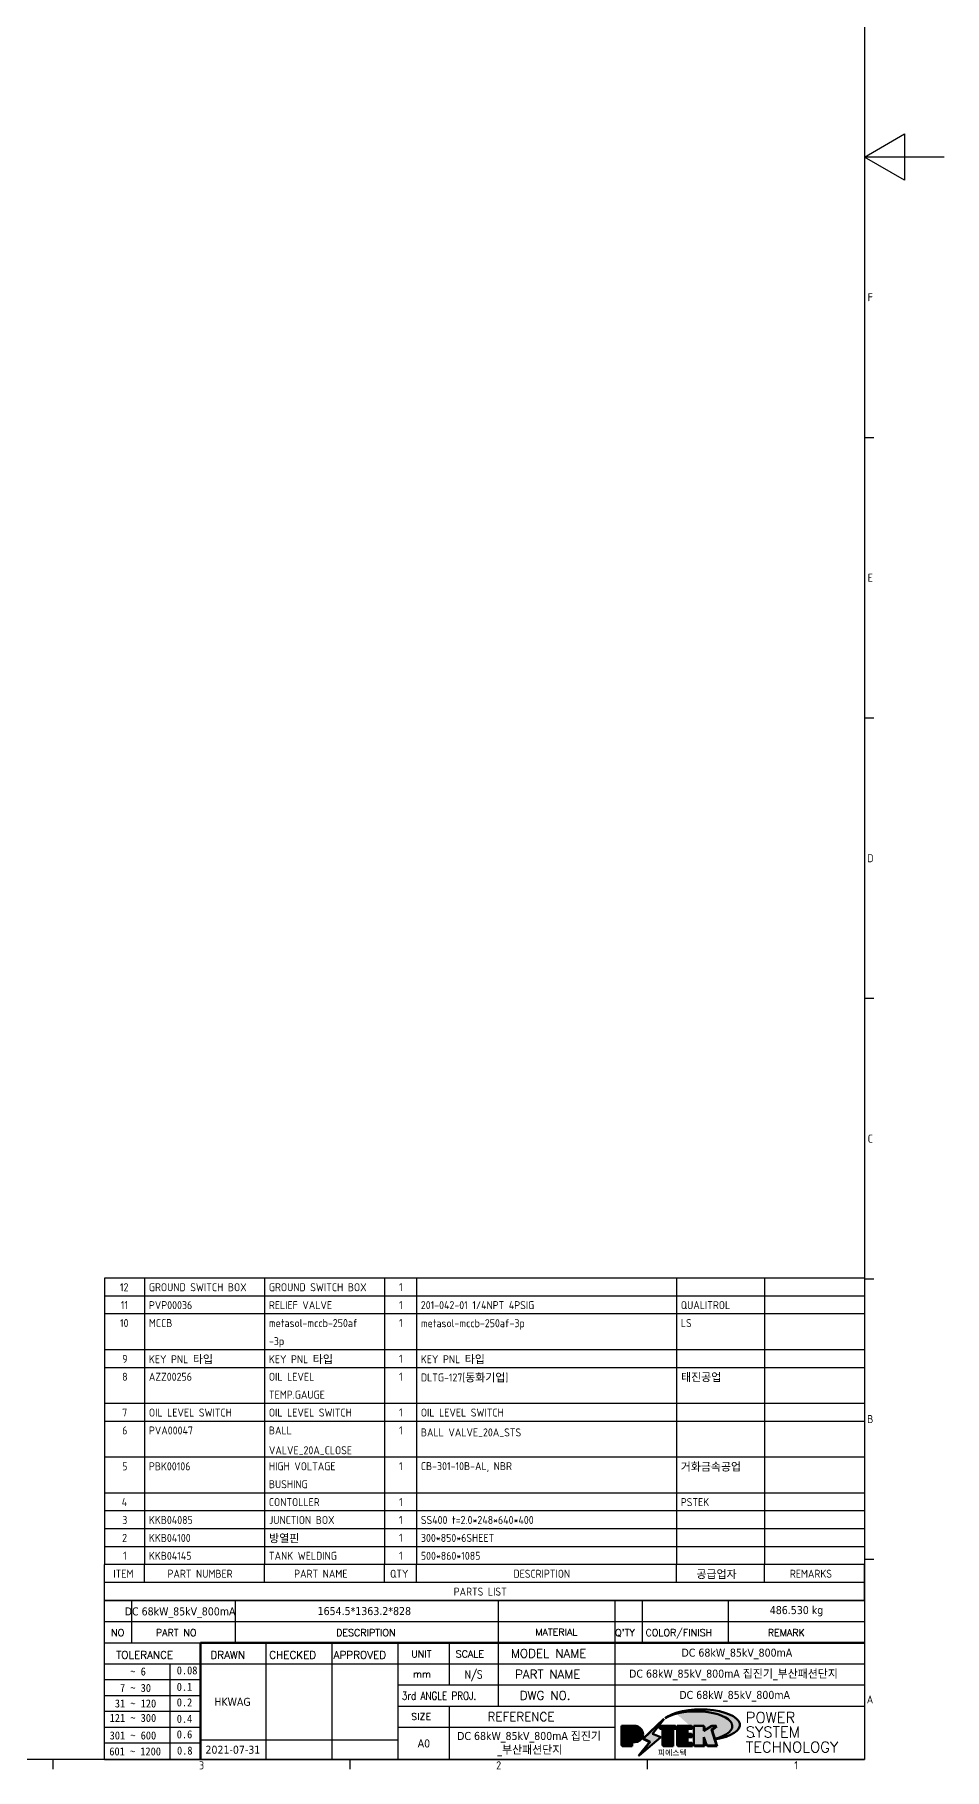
# Model space of a CAD drawing. Header units: millimetres. Extents: x 0 to 5945, y 0 to 4205.
# Drawn here: x 4808 to 5945, y 88 to 2255 of the extents above; entities that cross this region are included whole.
import ezdxf
from ezdxf.enums import TextEntityAlignment as Align

# ---------------------------------------------------------------- set-up
doc = ezdxf.new("R2010")
doc.units = ezdxf.units.MM
doc.header["$LTSCALE"] = 5
doc.layers.get('0').update_dxf_attribs({"color": 3, "lineweight": 25})
for name, color, linetype, lineweight in [('경계(ISO)', 7, 'Continuous', 25), ('기호(ISO)', 5, 'Continuous', 25), ('제목(ISO)', 5, 'Continuous', 50), ('해치(ISO)', 7, 'Continuous', 18)]:
    doc.layers.add(name, color=color, linetype=linetype, lineweight=lineweight)
doc.styles.add('HAN_291', font='')
doc.styles.add('HAN_370', font='', dxfattribs={"width": 2})
doc.styles.add('RC_284', font='ROMANC.shx')
doc.styles.add('RC_287', font='ROMANC.shx')
doc.styles.add('RC_292', font='ROMANC.shx')
doc.styles.add('ROMANT_294', font='romant.shx')
doc.styles.add('문자 텍스트_PSTEK_POSCO', font='isocp.shx')
doc.styles.add('텍스트 스타일198', font='tahoma.ttf')
doc.styles.add('텍스트 스타일333', font='ROMANC.shx', dxfattribs={"width": 0.800000011920929})
doc.styles.get('HAN_291').set_extended_font_data('GulimChe')
doc.styles.get('HAN_370').set_extended_font_data('GulimChe')

# ---------------------------------------------------------------- blocks, each defined once
blk = doc.blocks.new('경계 Default Border')
at = {"layer": '경계(ISO)'}
for p, q in [((1169.000015258789, 350.4166793823242), (1171.399993896484, 350.4166793823242)), ((1169.000015258789, 280.3333282470703), (1171.399993896484, 280.3333282470703)), ((1169.000015258789, 210.2499961853027), (1171.399993896484, 210.2499961853027)), ((1169.000015258789, 140.1666641235352), (1171.399993896484, 140.1666641235352)), ((1169.000015258789, 70.08333206176758), (1171.399993896484, 70.08333206176758)), ((966.0624694824219, 20), (966.0624694824219, 17.59999990463257)), ((1040.374984741211, 20), (1040.374984741211, 17.59999990463257)), ((1114.6875, 20), (1114.6875, 17.59999990463257))]:
    blk.add_line(p, q, dxfattribs=at)
at = {"layer": '경계(ISO)', "flags": 128}
for points in [[(20, 20), (20, 820.9999847412109), (1169.000015258789, 820.9999847412109), (1169.000015258789, 20), (20, 20)], [(1189.000015258789, 420.4999923706055), (1169.000015258789, 420.4999923706055), (1179.000015258789, 426.2734985351562), (1179.000015258789, 414.7264862060547), (1169.000015258789, 420.4999923706055)]]:
    blk.add_lwpolyline(points, dxfattribs=at)
at = {"layer": '경계(ISO)', "color": 2, "char_height": 2.000000029802322, "attachment_point": 7, "style": '문자 텍스트_PSTEK_POSCO'}
for s, insert in [('F', (1169.829693008277, 384.4583333184322)), ('E', (1169.829693008277, 314.3559296629392)), ('D', (1169.718846771929, 244.2725963296058)), ('C', (1169.829693008277, 174.1892629962725)), ('B', (1169.718846771929, 104.1059296629392)), ('A', (1169.609600539701, 34.03689907122558)), ('3', (1002.664443034574, 17.580929648038)), ('2', (1076.949742964537, 17.580929648038)), ('1', (1151.501127422316, 17.59999997019768))]:
    blk.add_mtext(s, dxfattribs=dict(at, insert=insert))
blk = doc.blocks.new('제목 블록 PSTEK')
for color, points in [(252, [(317.2195697678507, 17.0593801673321), (322.0326348870767, 21.62682475217465), (322.2781991042243, 21.94392121864296), (317.0471853425802, 16.97985676345368), (318.7512090904202, 16.1899260703855), (316.0018030350395, 12.71868385740789), (316.3356552234328, 13.00206718743325), (318.9235935156908, 16.2694494742633)]), (5, [(321.6183518841322, 17.4193704504104), (319.5281351041078, 18.24969419629727), (322.4505835294948, 22.02344462252142), (317.2195697678507, 17.0593801673321), (318.9235935156908, 16.2694494742633), (316.1741874603099, 12.79820726128571)]), (1, [(324.4839107253602, 19.60711530335299), (325.2419748254881, 19.60711530335299), (325.2419748254881, 20.25857663940324), (321.2266040451076, 20.25857663940324), (321.2266040451076, 19.60711530335299), (321.9846681452406, 19.60711530335299), (321.9846681452406, 15.3430047401139), (324.4839107253602, 15.3430047401139)]), (252, [(321.9846681452406, 19.60711530335299), (321.4042753185749, 19.60711530335299), (321.4042753185749, 19.45905590879572), (321.9846681452406, 19.45905590879572)]), (252, [(324.6615819988275, 19.45905590879572), (325.4196460989604, 19.45905590879572), (325.4196460989604, 20.11051724484596), (325.2419748254881, 20.11051724484596), (325.2419748254881, 19.60711530335299), (324.4839107253602, 19.60711530335299), (324.4839107253602, 15.3430047401139), (322.1623394187076, 15.3430047401139), (322.1623394187076, 15.19494534555726), (324.6615819988275, 15.19494534555726)]), (1, [(329.2277337269622, 20.25857663940324), (325.65654113025, 20.25857663940324), (325.65654113025, 15.3430047401139), (329.3580259941756, 15.3430047401139), (329.3580259941756, 15.9944660761648), (328.1137701654877, 15.9944660761648), (328.1137701654877, 17.56360607323003), (329.2277337269622, 17.56360607323003), (329.2277337269622, 18.25543873810179), (328.1137701654877, 18.25543873810179), (328.1137701654877, 19.60711530335299), (329.2277337269622, 19.60711530335299)]), (252, [(328.2914414389548, 19.45905590879572), (329.4054050004294, 19.45905590879572), (329.4054050004294, 20.11051724484596), (329.2277337269622, 20.11051724484596), (329.2277337269622, 19.60711530335299), (328.1137701654877, 19.60711530335299), (328.1137701654877, 18.25543873810179), (328.2914414389548, 18.25543873810179)]), (252, [(328.2914414389548, 17.41554667867274), (329.4054050004294, 17.41554667867274), (329.4054050004294, 18.10737934354514), (329.2277337269622, 18.10737934354514), (329.2277337269622, 17.56360607323003), (328.1137701654877, 17.56360607323003), (328.1137701654877, 15.9944660761648), (328.2914414389548, 15.9944660761648)]), (1, [(332.3312149849806, 20.25857663940324), (329.8592894925411, 20.25857663940324), (329.8592894925411, 15.3430047401139), (332.3312149849806, 15.3430047401139), (332.3312149849806, 17.4318630164523), (333.0701931098801, 15.3430047401139), (335.4855464857051, 15.3430047401139), (334.2514536401189, 19.30614745124769), (335.4379594596742, 20.25857663940324), (334.3071782107978, 20.25857663940324), (332.3312149849806, 18.99741471888304)]), (252, [(332.5088862584528, 16.92964231796647), (332.3312149849806, 17.43186301645164), (332.3312149849806, 15.3430047401139), (330.0369607660135, 15.3430047401139), (330.0369607660135, 15.19494534555726), (332.5088862584528, 15.19494534555726)]), (252, [(332.5088862584528, 20.1105172448466), (332.3312149849806, 20.1105172448466), (332.3312149849806, 18.99741471888368), (332.5088862584528, 19.11081371413894)]), (252, [(335.6156307331414, 20.11051724484596), (335.2535118015555, 20.11051724484596), (334.2514536401189, 19.30614745124769), (335.4855464857051, 15.3430047401139), (333.1954852176545, 15.3430047401139), (333.2478643833523, 15.19494534555726), (335.6632177591723, 15.19494534555726), (334.4291249135862, 19.15808805669106)]), (252, [(329.5356972676428, 15.8464066816075), (329.3580259941756, 15.8464066816075), (329.3580259941756, 15.3430047401139), (325.8342124037171, 15.3430047401139), (325.8342124037171, 15.19494534555726), (329.5356972676428, 15.19494534555726)])]:
    blk.add_hatch(color=color).paths.add_polyline_path(points)
h = blk.add_hatch(color=1)
edge = h.paths.add_edge_path(flags=0)
edge.add_line((314.2242174273352, 19.60711530335299), (314.2242174273352, 17.00126995915134))
edge.add_line((314.2242174273352, 17.00126995915134), (314.3485873187598, 17.00126995915134))
edge.add_arc((314.3485873187598, 17.6527312952023), 0.6514613360509371, 270, 360)
edge.add_line((315.0000486548106, 17.6527312952023), (315.0000486548106, 18.95565396730211))
edge.add_arc((314.3485873187598, 18.95565396730212), 0.6514613360508712, 0, 90)
edge.add_line((314.3485873187598, 19.60711530335299), (314.2242174273352, 19.60711530335299))
edge = h.paths.add_edge_path()
edge.add_arc((314.9847713324306, 18.28938669179658), 1.969189947606664, 269.9999999999959, 450)
edge.add_line((314.9847713324306, 20.25857663940318), (311.7664314776902, 20.25857663940324))
edge.add_line((311.7664314776902, 20.25857663940324), (311.7664314776902, 15.3430047401139))
edge.add_line((311.7664314776902, 15.3430047401139), (314.2242174273352, 15.3430047401139))
edge.add_line((314.2242174273352, 15.3430047401139), (314.2242174273352, 16.32019674418991))
edge.add_line((314.2242174273352, 16.32019674418991), (314.9847713324307, 16.32019674418991))
h = blk.add_hatch(color=252)
edge = h.paths.add_edge_path()
edge.add_arc((314.9847713324309, 18.28938669179657), 1.969189947606666, 270, 406.8278729790604)
edge.add_arc((315.1624426058984, 18.1413272972396), 1.969189947606962, -90, 53.560984836317004, ccw=False)
edge.add_line((315.1624426058984, 16.17213734963263), (314.4018887008024, 16.17213734963263))
edge.add_line((314.4018887008024, 16.17213734963263), (314.4018887008024, 15.19494534555726))
edge.add_line((314.4018887008024, 15.19494534555726), (311.9441027511573, 15.19494534555726))
edge.add_line((311.9441027511573, 15.19494534555726), (311.9441027511573, 15.3430047401139))
edge.add_line((311.9441027511573, 15.3430047401139), (314.2242174273352, 15.3430047401139))
edge.add_line((314.2242174273352, 15.3430047401139), (314.2242174273352, 16.32019674418991))
edge.add_line((314.2242174273352, 16.32019674418991), (314.9847713324309, 16.32019674418991))
h = blk.add_hatch(color=252)
edge = h.paths.add_edge_path()
edge.add_line((314.4018887008024, 19.45905590879572), (314.5262585922315, 19.45905590879572))
edge.add_arc((314.5262585922314, 18.80759457274939), 0.6514613360463194, 60.4189348879147, 90.00000000000318, ccw=False)
edge.add_arc((314.3485873187602, 18.95565396730057), 0.6514613360524251, 39.96992292766206, 90.00000000009999)
edge.add_line((314.3485873187591, 19.60711530335307), (314.2242174273352, 19.60711530335298))
edge.add_line((314.2242174273352, 19.60711530335299), (314.2242174273352, 17.00126995915134))
edge.add_line((314.2242174273352, 17.00126995915134), (314.3485873187591, 17.00126995915134))
edge.add_arc((314.3485873187568, 17.652731295233), 0.6514613360816299, 270.0000000002, 274.6930825552478)
edge.add_line((314.4018887008024, 17.0034541317032), (314.4018887008024, 19.45905590879572))
at = {"layer": '해치(ISO)', "true_color": 0x27d1fc}
h = blk.add_hatch(color=140, dxfattribs=at)
edge = h.paths.add_edge_path()
edge.add_ellipse((330.3660919371412, 20.15576403068321), major_axis=(9.100907360794343, 0), ratio=0.4069904968023172, start_angle=301.3098473703837, end_angle=507.7436900681698)
edge.add_ellipse((331.5340919371412, 20.4634168429492), major_axis=(-9.82350664112931, 0), ratio=0.3942600559756514, start_angle=111.51207141178469, end_angle=334.47025347086895, ccw=False)
edge.add_line((335.1363447531188, 16.8601935978785), (335.0955236905705, 16.99119398620872))
at = {"color": 180}
for p, q in [((182.475792979055, 11.79100474011392), (182.4757929790549, 51.56524660363496)), ((182.4757929790549, 51.56524660363496), (372.4757929537551, 51.56524660363496)), ((189.2651435055721, 51.56524660363496), (189.2651435055722, 41.00524660363494)), ((215.2152739891528, 41.00524660363494), (215.2152739891528, 51.56524660363496)), ((280.8758854511282, 51.56524660363496), (280.8758854511282, 41.00524660363494)), ((310.0881549537552, 51.56524660363496), (310.0881549537553, 41.00524660363494)), ((316.9044520275131, 51.56524660363496), (316.9044520275127, 41.00524660363494)), ((338.4566026226726, 51.56524660363496), (338.4566026226727, 41.00524660363494)), ((372.4757929537551, 51.56524660363496), (372.4757929537551, 11.79100474011389)), ((182.475792979055, 46.2852466036349), (372.4757929537551, 46.28524660363492)), ((182.475792979055, 41.00524660363493), (206.451475290024, 41.00524660363493)), ((222.9401812389276, 11.79100474011392), (222.9401812389276, 41.00524660363494)), ((239.4288871878316, 11.79100474011392), (239.4288871878316, 41.00524660363494)), ((255.9175931367356, 11.79100474011392), (255.9175931367356, 41.00524660363494)), ((268.6918866058747, 41.00524660363494), (268.6918866058747, 30.44524660363498)), ((280.8758854511282, 41.00524660363494), (280.8758854511282, 25.16524660363502)), ((310.088154953755, 41.00524660363494), (310.088154953755, 11.79100474011392)), ((182.475792979055, 35.72524660363497), (206.451475290024, 35.72524660363497)), ((198.8621818849491, 12.02524660363491), (198.8621818849491, 35.72524660363497)), ((206.451475290024, 35.72524660363497), (372.4757929537551, 35.72524660363497)), ((182.475792979055, 31.77524660363492), (206.451475290024, 31.77524660363492)), ((255.917593136736, 30.44524660363498), (372.4757929537552, 30.44524660363501)), ((182.475792979055, 27.82524660363487), (206.451475290024, 27.82524660363487)), ((182.475792979055, 23.87524660363505), (206.451475290024, 23.87524660363505)), ((255.9175931367359, 25.16524660363502), (372.4757929537552, 25.165246603635)), ((268.6918866058744, 25.16524660363502), (268.6918866058744, 11.79100474011392)), ((182.475792979055, 19.92524660363478), (206.451475290024, 19.92524660363478)), ((255.9175931367359, 19.88524660363481), (310.0881549537553, 19.88524660363481)), ((182.475792979055, 15.97524660363496), (206.451475290024, 15.97524660363496)), ((206.451475290024, 16.74100474011396), (255.9175931367359, 16.74100474011396)), ((182.475792979055, 11.79100474011392), (372.4757929537551, 11.79100474011389))]:
    blk.add_line(p, q, dxfattribs=at)
at = {"color": 7, "lineweight": 50}
for p, q in [((206.4514752900237, 11.79100474011392), (206.4514752900237, 41.00524660363494)), ((206.451475290024, 41.00524660363494), (372.4757929537551, 41.00524660363496))]:
    blk.add_line(p, q, dxfattribs=at)
at = {"color": 7}
for p, q in [((322.2781991042243, 21.94392121864296), (317.0471853425802, 16.97985676345368)), ((322.4505835294948, 22.02344462252142), (317.2195697678507, 17.0593801673321)), ((319.5281351041078, 18.24969419629727), (322.4505835294948, 22.02344462252142)), ((322.0326348870767, 21.62682475217465), (322.2781991042243, 21.94392121864296)), ((311.7664314776902, 20.25900474011391), (311.7664314776902, 15.34300474011391)), ((314.9847713324309, 20.25857663940324), (311.7664314776902, 20.25857663940324)), ((314.9847713324309, 20.25857663940324), (311.7664314776902, 20.25857663940324)), ((311.7664314776902, 20.25857663940324), (311.7664314776902, 15.3430047401139)), ((314.2242174273352, 17.00126995915134), (314.2242174273352, 19.60711530335299)), ((314.2242174273352, 19.60711530335299), (314.3485873187591, 19.60711530335299)), ((314.3485873187591, 19.60711530335299), (314.2242174273352, 19.60711530335299)), ((314.2242174273352, 19.60711530335299), (314.2242174273352, 17.00126995915134)), ((314.2242174273352, 17.00126995915134), (314.2242174273352, 19.60711530335299)), ((314.2242174273352, 19.60711530335299), (314.3485873187591, 19.60711530335299)), ((314.4018887008024, 19.45905590879572), (314.5262585922314, 19.45905590879572)), ((314.4018887008024, 17.0034541317032), (314.4018887008024, 19.45905590879572)), ((315.0000486548106, 18.95565396730275), (315.0000486548106, 17.65273129520161)), ((315.0000486548106, 18.95565396730275), (315.0000486548106, 17.65273129520161)), ((316.1741874603099, 12.79820726128571), (321.6183518841322, 17.4193704504104)), ((317.2195697678507, 17.0593801673321), (322.0326348870767, 21.62682475217465)), ((321.6183518841322, 17.4193704504104), (319.5281351041078, 18.24969419629727)), ((325.2419748254881, 20.25857663940324), (321.2266040451076, 20.25857663940324)), ((321.2266040451076, 20.25857663940324), (321.2266040451076, 19.60711530335299)), ((325.2419748254881, 20.25857663940324), (321.2266040451076, 20.25857663940324)), ((321.2266040451076, 20.25857663940324), (321.2266040451076, 19.60711530335299)), ((321.2266040451076, 19.60711530335299), (321.9846681452406, 19.60711530335299)), ((321.2266040451076, 19.60711530335299), (321.9846681452406, 19.60711530335299)), ((321.4042753185749, 19.60711530335299), (321.4042753185749, 19.45905590879572)), ((321.9846681452406, 19.60711530335299), (321.4042753185749, 19.60711530335299)), ((321.4042753185749, 19.45905590879572), (321.9846681452406, 19.45905590879572)), ((321.9846681452406, 19.60711530335299), (321.9846681452406, 15.3430047401139)), ((321.9846681452406, 19.45905590879572), (321.9846681452406, 19.60711530335299)), ((321.9846681452406, 19.60711530335299), (321.9846681452406, 15.3430047401139)), ((324.4839107253602, 19.60711530335299), (325.2419748254881, 19.60711530335299)), ((324.4839107253602, 15.3430047401139), (324.4839107253602, 19.60711530335299)), ((325.2419748254881, 19.60711530335299), (324.4839107253602, 19.60711530335299)), ((324.4839107253602, 19.60711530335299), (324.4839107253602, 15.3430047401139)), ((324.4839107253602, 19.60711530335299), (325.2419748254881, 19.60711530335299)), ((324.4839107253602, 15.3430047401139), (324.4839107253602, 19.60711530335299)), ((324.6615819988275, 19.45905590879572), (325.4196460989604, 19.45905590879572)), ((324.6615819988275, 15.19494534555726), (324.6615819988275, 19.45905590879572)), ((325.2419748254881, 19.60711530335299), (325.2419748254881, 20.25857663940324)), ((325.2419748254881, 19.60711530335299), (325.2419748254881, 20.25857663940324)), ((325.4196460989604, 20.11051724484596), (325.2419748254881, 20.11051724484596)), ((325.2419748254881, 20.11051724484596), (325.2419748254881, 19.60711530335299)), ((325.4196460989604, 19.45905590879572), (325.4196460989604, 20.11051724484596)), ((329.2277337269622, 20.25857663940324), (325.65654113025, 20.25857663940324)), ((325.65654113025, 20.25857663940324), (325.65654113025, 15.3430047401139)), ((325.65654113025, 20.25857663940324), (325.65654113025, 15.3430047401139)), ((329.2277337269622, 20.25857663940324), (325.65654113025, 20.25857663940324)), ((328.1137701654877, 18.25543873810179), (328.1137701654877, 19.60711530335299)), ((328.1137701654877, 19.60711530335299), (329.2277337269622, 19.60711530335299)), ((329.2277337269622, 19.60711530335299), (328.1137701654877, 19.60711530335299)), ((328.1137701654877, 19.60711530335299), (328.1137701654877, 18.25543873810179)), ((328.1137701654877, 18.25543873810179), (328.1137701654877, 19.60711530335299)), ((328.1137701654877, 19.60711530335299), (329.2277337269622, 19.60711530335299)), ((329.2277337269622, 18.25543873810179), (328.1137701654877, 18.25543873810179)), ((328.1137701654877, 18.25543873810179), (328.2914414389548, 18.25543873810179)), ((329.2277337269622, 18.25543873810179), (328.1137701654877, 18.25543873810179)), ((328.1137701654877, 17.56360607323003), (329.2277337269622, 17.56360607323003)), ((328.1137701654877, 15.9944660761648), (328.1137701654877, 17.56360607323003)), ((329.2277337269622, 17.56360607323003), (328.1137701654877, 17.56360607323003)), ((328.1137701654877, 17.56360607323003), (328.1137701654877, 15.9944660761648)), ((328.1137701654877, 17.56360607323003), (329.2277337269622, 17.56360607323003)), ((328.1137701654877, 15.9944660761648), (328.1137701654877, 17.56360607323003)), ((328.2914414389548, 18.25543873810179), (328.2914414389548, 19.45905590879572)), ((328.2914414389548, 19.45905590879572), (329.4054050004294, 19.45905590879572)), ((328.2914414389548, 15.9944660761648), (328.2914414389548, 17.41554667867274)), ((328.2914414389548, 17.41554667867274), (329.4054050004294, 17.41554667867274)), ((329.2277337269622, 19.60711530335299), (329.2277337269622, 20.25857663940324)), ((329.2277337269622, 19.60711530335299), (329.2277337269622, 20.25857663940324)), ((329.4054050004294, 20.11051724484596), (329.2277337269622, 20.11051724484596)), ((329.2277337269622, 20.11051724484596), (329.2277337269622, 19.60711530335299)), ((329.2277337269622, 17.56360607323003), (329.2277337269622, 18.25543873810179)), ((329.2277337269622, 17.56360607323003), (329.2277337269622, 18.25543873810179)), ((329.4054050004294, 18.10737934354514), (329.2277337269622, 18.10737934354514)), ((329.2277337269622, 18.10737934354514), (329.2277337269622, 17.56360607323003)), ((329.4054050004294, 19.45905590879572), (329.4054050004294, 20.11051724484596)), ((329.4054050004294, 17.41554667867274), (329.4054050004294, 18.10737934354514)), ((332.3312149849806, 20.25857663940324), (329.8592894925411, 20.25857663940324)), ((329.8592894925411, 20.25857663940324), (329.8592894925411, 15.3430047401139)), ((329.8592894925411, 20.25857663940324), (329.8592894925411, 15.3430047401139)), ((332.3312149849806, 20.25857663940324), (329.8592894925411, 20.25857663940324)), ((334.3071782107978, 20.25857663940324), (332.3312149849806, 18.99741471888304)), ((332.3312149849806, 18.99741471888304), (332.3312149849806, 20.25857663940324)), ((334.3071782107978, 20.25857663940324), (332.3312149849806, 18.99741471888304)), ((332.3312149849806, 18.99741471888304), (332.3312149849806, 20.25857663940324)), ((332.5088862584528, 20.1105172448466), (332.3312149849806, 20.1105172448466)), ((332.3312149849806, 20.1105172448466), (332.3312149849806, 18.99741471888368)), ((332.3312149849806, 18.99741471888368), (332.5088862584528, 19.11081371413894)), ((332.3312149849806, 17.4318630164523), (333.0701931098801, 15.3430047401139)), ((332.3312149849806, 15.3430047401139), (332.3312149849806, 17.4318630164523)), ((332.5088862584528, 16.92964231796647), (332.3312149849806, 17.43186301645164)), ((332.3312149849806, 17.43186301645164), (332.3312149849806, 15.3430047401139)), ((332.3312149849806, 17.4318630164523), (333.0701931098801, 15.3430047401139)), ((332.3312149849806, 15.3430047401139), (332.3312149849806, 17.4318630164523)), ((332.5088862584528, 19.11081371413894), (332.5088862584528, 20.1105172448466)), ((334.2514536401189, 19.30614745124769), (335.4379594596742, 20.25857663940324)), ((334.2514536401189, 19.30614745124769), (335.4379594596742, 20.25857663940324)), ((335.2535118015555, 20.11051724484596), (334.2514536401189, 19.30614745124769)), ((335.4855464857051, 15.3430047401139), (334.2514536401189, 19.30614745124769)), ((334.2514536401189, 19.30614745124769), (335.4855464857051, 15.3430047401139)), ((335.4855464857051, 15.3430047401139), (334.2514536401189, 19.30614745124769)), ((335.4379594596742, 20.25857663940324), (334.3071782107978, 20.25857663940324)), ((335.4379594596742, 20.25857663940324), (334.3071782107978, 20.25857663940324)), ((334.4291249135862, 19.15808805669104), (335.6156307331414, 20.11051724484596)), ((335.6632177591723, 15.19494534555726), (334.4291249135862, 19.15808805669104)), ((335.6156307331414, 20.11051724484596), (335.2535118015555, 20.11051724484596)), ((345.0447381189468, 17.50375595811051), (344.9867755289346, 17.689895936919)), ((311.7664314776902, 15.3430047401139), (314.2242174273352, 15.3430047401139)), ((311.7664314776902, 15.3430047401139), (314.2242174273352, 15.3430047401139)), ((314.2242174273352, 15.3430047401139), (311.9441027511573, 15.3430047401139)), ((311.9441027511573, 15.3430047401139), (311.9441027511573, 15.19494534555726)), ((311.9441027511573, 15.19494534555726), (314.4018887008024, 15.19494534555726)), ((314.3485873187591, 17.00126995915134), (314.2242174273352, 17.00126995915134)), ((314.2242174273352, 17.00126995915134), (314.3485873187591, 17.00126995915134)), ((314.3485873187591, 17.00126995915134), (314.2242174273352, 17.00126995915134)), ((314.2242174273352, 16.32019674418991), (314.9847713324309, 16.32019674418991)), ((314.2242174273352, 15.3430047401139), (314.2242174273352, 16.32019674418991)), ((314.9847713324309, 16.32019674418991), (314.2242174273352, 16.32019674418991)), ((314.2242174273352, 16.32019674418991), (314.2242174273352, 15.3430047401139)), ((314.2242174273352, 16.32019674418991), (314.9847713324309, 16.32019674418991)), ((314.2242174273352, 15.3430047401139), (314.2242174273352, 16.32019674418991)), ((314.4018887008024, 16.17213734963263), (315.162442605898, 16.17213734963263)), ((314.4018887008024, 15.19494534555726), (314.4018887008024, 16.17213734963263)), ((318.7512090904202, 16.1899260703855), (316.0018030350395, 12.71868385740789)), ((318.9235935156908, 16.2694494742633), (316.1741874603099, 12.79820726128571)), ((316.3356552234328, 13.00206718743325), (318.9235935156908, 16.2694494742633)), ((317.0471853425802, 16.97985676345368), (318.7512090904202, 16.1899260703855)), ((318.9235935156908, 16.2694494742633), (317.2195697678507, 17.0593801673321)), ((317.2195697678507, 17.0593801673321), (318.9235935156908, 16.2694494742633)), ((321.9846681452406, 15.3430047401139), (324.4839107253602, 15.3430047401139)), ((321.9846681452406, 15.3430047401139), (324.4839107253602, 15.3430047401139)), ((324.4839107253602, 15.3430047401139), (322.1623394187076, 15.3430047401139)), ((322.1623394187076, 15.3430047401139), (322.1623394187076, 15.19494534555726)), ((322.1623394187076, 15.19494534555726), (324.6615819988275, 15.19494534555726)), ((325.65654113025, 15.3430047401139), (329.3580259941756, 15.3430047401139)), ((325.65654113025, 15.3430047401139), (329.3580259941756, 15.3430047401139)), ((329.3580259941756, 15.3430047401139), (325.8342124037171, 15.3430047401139)), ((325.8342124037171, 15.3430047401139), (325.8342124037171, 15.19494534555726)), ((325.8342124037171, 15.19494534555726), (329.5356972676428, 15.19494534555726)), ((329.3580259941756, 15.9944660761648), (328.1137701654877, 15.9944660761648)), ((328.1137701654877, 15.9944660761648), (328.2914414389548, 15.9944660761648)), ((329.3580259941756, 15.9944660761648), (328.1137701654877, 15.9944660761648)), ((329.3580259941756, 15.3430047401139), (329.3580259941756, 15.9944660761648)), ((329.3580259941756, 15.3430047401139), (329.3580259941756, 15.9944660761648)), ((329.5356972676428, 15.8464066816075), (329.3580259941756, 15.8464066816075)), ((329.3580259941756, 15.8464066816075), (329.3580259941756, 15.3430047401139)), ((329.5356972676428, 15.19494534555726), (329.5356972676428, 15.8464066816075)), ((329.8592894925411, 15.3430047401139), (332.3312149849806, 15.3430047401139)), ((329.8592894925411, 15.3430047401139), (332.3312149849806, 15.3430047401139)), ((332.3312149849806, 15.3430047401139), (330.0369607660135, 15.3430047401139)), ((330.0369607660135, 15.3430047401139), (330.0369607660135, 15.19494534555726)), ((330.0369607660135, 15.19494534555726), (332.5088862584528, 15.19494534555726)), ((332.5088862584528, 15.19494534555726), (332.5088862584528, 16.92964231796647)), ((333.0701931098801, 15.3430047401139), (335.4855464857051, 15.3430047401139)), ((333.0701931098801, 15.3430047401139), (335.4855464857051, 15.3430047401139)), ((335.4855464857051, 15.3430047401139), (333.1954852176545, 15.3430047401139)), ((333.1954852176545, 15.3430047401139), (333.2478643833523, 15.19494534555726)), ((333.2478643833523, 15.19494534555726), (335.6632177591723, 15.19494534555726)), ((316.0018030350395, 12.71868385740789), (316.3356552234328, 13.00206718743325))]:
    blk.add_line(p, q, dxfattribs=at)
at = {"color": 5}
for p, q in [((322.4505835294948, 22.02344462252142), (317.2195697678507, 17.0593801673321)), ((319.5281351041078, 18.24969419629727), (322.4505835294948, 22.02344462252142)), ((316.1741874603099, 12.79820726128571), (321.6183518841322, 17.4193704504104)), ((321.6183518841322, 17.4193704504104), (319.5281351041078, 18.24969419629727)), ((318.9235935156908, 16.2694494742633), (316.1741874603099, 12.79820726128571)), ((317.2195697678507, 17.0593801673321), (318.9235935156908, 16.2694494742633))]:
    blk.add_line(p, q, dxfattribs=at)
at = {"color": 1}
for p, q in [((314.9847713324309, 20.25857663940324), (311.7664314776902, 20.25857663940324)), ((311.7664314776902, 20.25857663940324), (311.7664314776902, 15.3430047401139)), ((314.2242174273352, 17.00126995915134), (314.2242174273352, 19.60711530335299)), ((314.2242174273352, 19.60711530335299), (314.3485873187591, 19.60711530335299)), ((315.0000486548106, 18.95565396730275), (315.0000486548106, 17.65273129520161)), ((325.2419748254881, 20.25857663940324), (321.2266040451076, 20.25857663940324)), ((321.2266040451076, 20.25857663940324), (321.2266040451076, 19.60711530335299)), ((321.2266040451076, 19.60711530335299), (321.9846681452406, 19.60711530335299)), ((321.9846681452406, 19.60711530335299), (321.9846681452406, 15.3430047401139)), ((324.4839107253602, 19.60711530335299), (325.2419748254881, 19.60711530335299)), ((324.4839107253602, 15.3430047401139), (324.4839107253602, 19.60711530335299)), ((325.2419748254881, 19.60711530335299), (325.2419748254881, 20.25857663940324)), ((329.2277337269622, 20.25857663940324), (325.65654113025, 20.25857663940324)), ((325.65654113025, 20.25857663940324), (325.65654113025, 15.3430047401139)), ((328.1137701654877, 18.25543873810179), (328.1137701654877, 19.60711530335299)), ((328.1137701654877, 19.60711530335299), (329.2277337269622, 19.60711530335299)), ((329.2277337269622, 18.25543873810179), (328.1137701654877, 18.25543873810179)), ((328.1137701654877, 17.56360607323003), (329.2277337269622, 17.56360607323003)), ((328.1137701654877, 15.9944660761648), (328.1137701654877, 17.56360607323003)), ((329.2277337269622, 19.60711530335299), (329.2277337269622, 20.25857663940324)), ((329.2277337269622, 17.56360607323003), (329.2277337269622, 18.25543873810179)), ((332.3312149849806, 20.25857663940324), (329.8592894925411, 20.25857663940324)), ((329.8592894925411, 20.25857663940324), (329.8592894925411, 15.3430047401139)), ((334.3071782107978, 20.25857663940324), (332.3312149849806, 18.99741471888304)), ((332.3312149849806, 18.99741471888304), (332.3312149849806, 20.25857663940324)), ((332.3312149849806, 17.4318630164523), (333.0701931098801, 15.3430047401139)), ((332.3312149849806, 15.3430047401139), (332.3312149849806, 17.4318630164523)), ((334.2514536401189, 19.30614745124769), (335.4379594596742, 20.25857663940324)), ((335.4855464857051, 15.3430047401139), (334.2514536401189, 19.30614745124769)), ((335.4379594596742, 20.25857663940324), (334.3071782107978, 20.25857663940324)), ((311.7664314776902, 15.3430047401139), (314.2242174273352, 15.3430047401139)), ((314.3485873187591, 17.00126995915134), (314.2242174273352, 17.00126995915134)), ((314.2242174273352, 16.32019674418991), (314.9847713324309, 16.32019674418991)), ((314.2242174273352, 15.3430047401139), (314.2242174273352, 16.32019674418991)), ((321.9846681452406, 15.3430047401139), (324.4839107253602, 15.3430047401139)), ((325.65654113025, 15.3430047401139), (329.3580259941756, 15.3430047401139)), ((329.3580259941756, 15.9944660761648), (328.1137701654877, 15.9944660761648)), ((329.3580259941756, 15.3430047401139), (329.3580259941756, 15.9944660761648)), ((329.8592894925411, 15.3430047401139), (332.3312149849806, 15.3430047401139)), ((333.0701931098801, 15.3430047401139), (335.4855464857051, 15.3430047401139))]:
    blk.add_line(p, q, dxfattribs=at)
at = {"color": 7}
for centre, radius, start, end in [((314.3485873187598, 18.95565396730211), 0.6514613360508712, 0, 90), ((314.3485873187602, 18.95565396730057), 0.6514613360524251, 39.96992292766117, 90), ((314.3485873187598, 18.95565396730212), 0.6514613360508712, 0, 90), ((314.3485873187597, 17.65273129520228), 0.6514613360509381, 270, 0), ((314.3485873187598, 17.6527312952023), 0.6514613360509381, 270, 0), ((314.5262585922314, 18.80759457274939), 0.6514613360463193, 60.41893488791137, 90), ((314.9847713324309, 18.28938669179658), 1.969189947606665, 270, 90), ((314.9847713324309, 18.28938669179658), 1.969189947606665, 270, 90), ((314.9847713324307, 18.2893866917965), 1.969189947606594, 270, 46.82787297909833), ((315.1624426058984, 18.1413272972396), 1.969189947606961, 270, 53.56098483636067), ((314.3485873187568, 17.652731295233), 0.6514613360816299, 270, 274.6930825552478)]:
    blk.add_arc(centre, radius, start, end, dxfattribs=at)
at = {"color": 1}
for centre, radius, start, end in [((314.3485873187598, 18.95565396730211), 0.6514613360508712, 0, 90), ((314.3485873187598, 17.6527312952023), 0.6514613360509381, 270, 0), ((314.9847713324309, 18.28938669179657), 1.969189947606665, 270, 90)]:
    blk.add_arc(centre, radius, start, end, dxfattribs=at)
at = {"layer": '제목(ISO)', "lineweight": 18}
blk.add_line((182.475792979055, 35.72500474011393), (182.475792979055, 11.79100474011392), dxfattribs=at)
at = {"layer": '제목(ISO)'}
for p, q in [((322.2781991042243, 21.94392121864296), (317.0471853425802, 16.97985676345368)), ((322.4505835294948, 22.02344462252142), (317.2195697678507, 17.0593801673321)), ((319.5281351041078, 18.24969419629727), (322.4505835294948, 22.02344462252142)), ((322.0326348870767, 21.62682475217465), (322.2781991042243, 21.94392121864296)), ((314.9847713324306, 20.25857663940324), (311.7664314776902, 20.25857663940324)), ((311.7664314776902, 20.25857663940324), (311.7664314776902, 15.3430047401139)), ((314.2242174273352, 17.00126995915134), (314.2242174273352, 19.60711530335299)), ((314.2242174273352, 19.60711530335299), (314.3485873187598, 19.60711530335299)), ((314.3485873187591, 19.60711530335299), (314.2242174273352, 19.60711530335299)), ((314.2242174273352, 19.60711530335299), (314.2242174273352, 17.00126995915134)), ((314.4018887008024, 19.45905590879572), (314.5262585922314, 19.45905590879572)), ((314.4018887008024, 17.0034541317032), (314.4018887008024, 19.45905590879572)), ((315.0000486548106, 18.95565396730211), (315.0000486548106, 17.6527312952023)), ((316.1741874603099, 12.79820726128571), (321.6183518841322, 17.4193704504104)), ((317.2195697678507, 17.0593801673321), (322.0326348870767, 21.62682475217465)), ((321.6183518841322, 17.4193704504104), (319.5281351041078, 18.24969419629727)), ((325.2419748254881, 20.25857663940324), (321.2266040451076, 20.25857663940324)), ((321.2266040451076, 20.25857663940324), (321.2266040451076, 19.60711530335299)), ((321.2266040451076, 19.60711530335299), (321.9846681452406, 19.60711530335299)), ((321.9846681452406, 19.60711530335299), (321.4042753185749, 19.60711530335299)), ((321.4042753185749, 19.60711530335299), (321.4042753185749, 19.45905590879572)), ((321.4042753185749, 19.45905590879572), (321.9846681452406, 19.45905590879572)), ((321.9846681452406, 19.60711530335299), (321.9846681452406, 15.3430047401139)), ((321.9846681452406, 19.45905590879572), (321.9846681452406, 19.60711530335299)), ((324.4839107253602, 19.60711530335299), (325.2419748254881, 19.60711530335299)), ((324.4839107253602, 15.3430047401139), (324.4839107253602, 19.60711530335299)), ((325.2419748254881, 19.60711530335299), (324.4839107253602, 19.60711530335299)), ((324.4839107253602, 19.60711530335299), (324.4839107253602, 15.3430047401139)), ((324.6615819988275, 19.45905590879572), (325.4196460989604, 19.45905590879572)), ((324.6615819988275, 15.19494534555726), (324.6615819988275, 19.45905590879572)), ((325.2419748254881, 19.60711530335299), (325.2419748254881, 20.25857663940324)), ((325.4196460989604, 20.11051724484596), (325.2419748254881, 20.11051724484596)), ((325.2419748254881, 20.11051724484596), (325.2419748254881, 19.60711530335299)), ((325.4196460989604, 19.45905590879572), (325.4196460989604, 20.11051724484596)), ((329.2277337269622, 20.25857663940324), (325.65654113025, 20.25857663940324)), ((325.65654113025, 20.25857663940324), (325.65654113025, 15.3430047401139)), ((328.1137701654877, 18.25543873810179), (328.1137701654877, 19.60711530335299)), ((328.1137701654877, 19.60711530335299), (329.2277337269622, 19.60711530335299)), ((329.2277337269622, 19.60711530335299), (328.1137701654877, 19.60711530335299)), ((328.1137701654877, 19.60711530335299), (328.1137701654877, 18.25543873810179)), ((329.2277337269622, 18.25543873810179), (328.1137701654877, 18.25543873810179)), ((328.1137701654877, 18.25543873810179), (328.2914414389548, 18.25543873810179)), ((328.1137701654877, 15.9944660761648), (328.1137701654877, 17.56360607323003)), ((328.1137701654877, 17.56360607323003), (329.2277337269622, 17.56360607323003)), ((329.2277337269622, 17.56360607323003), (328.1137701654877, 17.56360607323003)), ((328.1137701654877, 17.56360607323003), (328.1137701654877, 15.9944660761648)), ((328.2914414389548, 19.45905590879572), (329.4054050004294, 19.45905590879572)), ((328.2914414389548, 18.25543873810179), (328.2914414389548, 19.45905590879572)), ((328.2914414389548, 17.41554667867274), (329.4054050004294, 17.41554667867274)), ((328.2914414389548, 15.9944660761648), (328.2914414389548, 17.41554667867274)), ((329.2277337269622, 19.60711530335299), (329.2277337269622, 20.25857663940324)), ((329.4054050004294, 20.11051724484596), (329.2277337269622, 20.11051724484596)), ((329.2277337269622, 20.11051724484596), (329.2277337269622, 19.60711530335299)), ((329.2277337269622, 17.56360607323003), (329.2277337269622, 18.25543873810179)), ((329.4054050004294, 18.10737934354514), (329.2277337269622, 18.10737934354514)), ((329.2277337269622, 18.10737934354514), (329.2277337269622, 17.56360607323003)), ((329.4054050004294, 19.45905590879572), (329.4054050004294, 20.11051724484596)), ((329.4054050004294, 17.41554667867274), (329.4054050004294, 18.10737934354514)), ((332.3312149849806, 20.25857663940324), (329.8592894925411, 20.25857663940324)), ((329.8592894925411, 20.25857663940324), (329.8592894925411, 15.3430047401139)), ((334.3071782107978, 20.25857663940324), (332.3312149849806, 18.99741471888304)), ((332.3312149849806, 18.99741471888304), (332.3312149849806, 20.25857663940324)), ((332.5088862584528, 20.1105172448466), (332.3312149849806, 20.1105172448466)), ((332.3312149849806, 20.1105172448466), (332.3312149849806, 18.99741471888368)), ((332.3312149849806, 18.99741471888368), (332.5088862584528, 19.11081371413894)), ((332.3312149849806, 15.3430047401139), (332.3312149849806, 17.4318630164523)), ((332.3312149849806, 17.4318630164523), (333.0701931098801, 15.3430047401139)), ((332.5088862584528, 16.92964231796647), (332.3312149849806, 17.43186301645164)), ((332.3312149849806, 17.43186301645164), (332.3312149849806, 15.3430047401139)), ((332.5088862584528, 19.11081371413894), (332.5088862584528, 20.1105172448466)), ((334.2514536401189, 19.30614745124769), (335.4379594596742, 20.25857663940324)), ((335.2535118015555, 20.11051724484596), (334.2514536401189, 19.30614745124769)), ((335.4855464857051, 15.3430047401139), (334.2514536401189, 19.30614745124769)), ((334.2514536401189, 19.30614745124769), (335.4855464857051, 15.3430047401139)), ((335.4379594596742, 20.25857663940324), (334.3071782107978, 20.25857663940324)), ((334.4291249135862, 19.15808805669106), (335.6156307331414, 20.11051724484596)), ((335.6632177591723, 15.19494534555726), (334.4291249135862, 19.15808805669106)), ((335.6156307331414, 20.11051724484596), (335.2535118015555, 20.11051724484596)), ((311.7664314776902, 15.3430047401139), (314.2242174273352, 15.3430047401139)), ((314.2242174273352, 15.3430047401139), (311.9441027511573, 15.3430047401139)), ((311.9441027511573, 15.3430047401139), (311.9441027511573, 15.19494534555726)), ((311.9441027511573, 15.19494534555726), (314.4018887008024, 15.19494534555726)), ((314.3485873187598, 17.00126995915134), (314.2242174273352, 17.00126995915134)), ((314.2242174273352, 17.00126995915134), (314.3485873187591, 17.00126995915134)), ((314.2242174273352, 15.3430047401139), (314.2242174273352, 16.32019674418991)), ((314.2242174273352, 16.32019674418991), (314.9847713324307, 16.32019674418991)), ((314.9847713324309, 16.32019674418991), (314.2242174273352, 16.32019674418991)), ((314.2242174273352, 16.32019674418991), (314.2242174273352, 15.3430047401139)), ((314.4018887008024, 15.19494534555726), (314.4018887008024, 16.17213734963263)), ((314.4018887008024, 16.17213734963263), (315.1624426058984, 16.17213734963263)), ((318.7512090904202, 16.1899260703855), (316.0018030350395, 12.71868385740789)), ((318.9235935156908, 16.2694494742633), (316.1741874603099, 12.79820726128571)), ((316.3356552234328, 13.00206718743325), (318.9235935156908, 16.2694494742633)), ((317.0471853425802, 16.97985676345368), (318.7512090904202, 16.1899260703855)), ((317.2195697678507, 17.0593801673321), (318.9235935156908, 16.2694494742633)), ((318.9235935156908, 16.2694494742633), (317.2195697678507, 17.0593801673321)), ((321.9846681452406, 15.3430047401139), (324.4839107253602, 15.3430047401139)), ((324.4839107253602, 15.3430047401139), (322.1623394187076, 15.3430047401139)), ((322.1623394187076, 15.3430047401139), (322.1623394187076, 15.19494534555726)), ((322.1623394187076, 15.19494534555726), (324.6615819988275, 15.19494534555726)), ((325.65654113025, 15.3430047401139), (329.3580259941756, 15.3430047401139)), ((329.3580259941756, 15.3430047401139), (325.8342124037171, 15.3430047401139)), ((325.8342124037171, 15.3430047401139), (325.8342124037171, 15.19494534555726)), ((325.8342124037171, 15.19494534555726), (329.5356972676428, 15.19494534555726)), ((329.3580259941756, 15.9944660761648), (328.1137701654877, 15.9944660761648)), ((328.1137701654877, 15.9944660761648), (328.2914414389548, 15.9944660761648)), ((329.3580259941756, 15.3430047401139), (329.3580259941756, 15.9944660761648)), ((329.5356972676428, 15.8464066816075), (329.3580259941756, 15.8464066816075)), ((329.3580259941756, 15.8464066816075), (329.3580259941756, 15.3430047401139)), ((329.5356972676428, 15.19494534555726), (329.5356972676428, 15.8464066816075)), ((329.8592894925411, 15.3430047401139), (332.3312149849806, 15.3430047401139)), ((332.3312149849806, 15.3430047401139), (330.0369607660135, 15.3430047401139)), ((330.0369607660135, 15.3430047401139), (330.0369607660135, 15.19494534555726)), ((330.0369607660135, 15.19494534555726), (332.5088862584528, 15.19494534555726)), ((332.5088862584528, 15.19494534555726), (332.5088862584528, 16.92964231796647)), ((333.0701931098801, 15.3430047401139), (335.4855464857051, 15.3430047401139)), ((335.4855464857051, 15.3430047401139), (333.1954852176545, 15.3430047401139)), ((333.1954852176545, 15.3430047401139), (333.2478643833523, 15.19494534555726)), ((333.2478643833523, 15.19494534555726), (335.6632177591723, 15.19494534555726)), ((316.0018030350395, 12.71868385740789), (316.3356552234328, 13.00206718743325))]:
    blk.add_line(p, q, dxfattribs=at)
at = {"layer": '제목(ISO)', "color": 4}
blk.add_line((335.1363447531188, 16.8601935978785), (335.0955236905705, 16.99119398620872), dxfattribs=at)
at = {"layer": '제목(ISO)'}
for centre, radius, start, end in [((314.3485873187598, 18.95565396730212), 0.6514613360508712, 0, 90), ((314.3485873187602, 18.95565396730057), 0.6514613360524251, 39.96992292766117, 90), ((314.3485873187598, 17.6527312952023), 0.6514613360509371, 270, 0), ((314.5262585922314, 18.80759457274939), 0.6514613360463193, 60.41893488791137, 90), ((314.9847713324306, 18.28938669179658), 1.969189947606664, 46.82787297909431, 90), ((314.9847713324307, 18.2893866917965), 1.969189947606594, 270, 46.82787297909833), ((314.9847713324309, 18.28938669179657), 1.969189947606666, 270, 46.8278729790603), ((315.1624426058984, 18.1413272972396), 1.969189947606962, 270, 53.56098483631701), ((314.3485873187568, 17.652731295233), 0.6514613360816299, 270, 274.6930825552478)]:
    blk.add_arc(centre, radius, start, end, dxfattribs=at)
at = {"layer": '제목(ISO)', "color": 4}
for centre, major_axis, ratio, start_param, end_param in [((331.5340919371412, 20.4634168429492), (9.82350664112931, 0), 0.3942600559756514, 5.087845455444478, 8.97919982663645), ((330.3660919371412, 20.15576403068321), (9.100907360794343, 0), 0.4069904968023172, 5.258848905294775, 8.861799147915196)]:
    blk.add_ellipse(centre, major_axis=major_axis, ratio=ratio, start_param=start_param, end_param=end_param, dxfattribs=at)
at = {"color": 2}
for s, height, style, p in [('NO', 1.742399930953979, 'RC_284', (184.135398793432, 42.62317362549192)), ('PART NO', 1.742399930953979, 'RC_284', (195.3359407378685, 42.62317362549192)), ('DESCRIPTION', 1.742399930953979, 'RC_284', (240.4025565652523, 42.62317362549192)), ("Q'TY", 1.742399930953979, 'RC_284', (310.1440786515383, 42.62317362549192)), ('COLOR/FINISH', 1.742399930953979, 'RC_284', (317.7725341324144, 42.62317362549192)), ('REMARK', 1.742399930953979, 'RC_284', (348.346649953877, 42.62317362549192)), ('UNIT', 1.742399930953979, 'RC_284', (259.1652673287452, 37.34317362549218)), ('SCALE', 1.742399930953979, 'RC_284', (270.2934779252897, 37.34317362549218)), ('MODEL NAME', 2.178000062704086, 'RC_292', (284.096330289083, 37.25462520371384)), (' TOLERANCE', 1.899999976158142, 'RC_287', (184.0872874387979, 37.00893196870329)), ('    ~ 6', 2.000000029802322, 'HAN_291', (183.7721304966814, 32.8176515608431)), ('0.08', 2.000000029802322, 'HAN_291', (200.5467345600617, 33.09873600004101)), ('DRAWN', 1.899999976158142, 'RC_287', (208.9766620976279, 37.00893196870329)), ('CHECKED', 1.899999976158142, 'RC_287', (223.6856844514997, 37.00893196870329)), ('APPROVED', 1.899999976158142, 'RC_287', (239.7795453577791, 37.00893196870329)), ('  7 ~ 30', 2.000000029802322, 'HAN_291', (183.7721304966814, 28.70538114822415)), ('0.1', 2.000000029802322, 'HAN_291', (200.5467345600617, 28.98646558742206)), ('mm', 1.742399930953979, 'RC_284', (259.6505418159997, 32.3543089683787)), ('PART NAME', 2.178000062704086, 'RC_292', (285.1416959765849, 32.03045329421792)), (' 31 ~ 120', 2.000000029802322, 'HAN_291', (183.7721304966814, 24.82628181916237)), ('0.2', 2.000000029802322, 'HAN_291', (200.5467345600617, 25.10736625836028)), (' DWG NO.', 2.178000062704086, 'RC_292', (284.8124284083233, 26.75045329421772)), ('121 ~ 300', 2.000000029802322, 'HAN_291', (183.7721304966814, 21.21401206133254)), ('0.4', 2.000000029802322, 'HAN_291', (200.5467345600617, 20.99509650053045)), ('SIZE', 1.742399930953979, 'RC_284', (259.1652673287452, 21.69497768947366)), ('REFERENCE', 2.178000062704086, 'RC_292', (278.2741065029841, 21.43214925458022)), ('301 ~ 600', 2.000000029802322, 'HAN_291', (183.7721304966814, 16.83491273227077)), ('0.6', 2.000000029802322, 'HAN_291', (200.5467345600617, 17.11599717146868)), ('601 ~ 1200', 2.000000029802322, 'HAN_291', (183.6802025156883, 12.84759660881125)), ('0.8', 2.000000029802322, 'HAN_291', (200.6097246063884, 13.05732192299702))]:
    blk.add_text(s, height=height, dxfattribs=dict(at, style=style)).set_placement(p)
at = {"color": 2, "style": 'RC_284'}
blk.add_text('MATERIAL', height=1.742399930953979, dxfattribs=at).set_placement((295.4820202024417, 43.64524660363492), align=Align.MIDDLE_CENTER)
at = {"color": 7, "style": '텍스트 스타일333', "width": 0.7999999523162842}
blk.add_text('N/S', height=2.000000029802322, dxfattribs=at).set_placement((274.7838860285014, 33.08524660363496), align=Align.MIDDLE_CENTER)
at = {"color": 2, "style": '텍스트 스타일333', "width": 0.7999999523162842}
blk.add_text('3rd ANGLE PROJ.', height=2.000000029802322, dxfattribs=at).set_placement((256.8430306642954, 26.76148381654429))
at = {"color": 7, "style": 'ROMANT_294'}
for s, p in [('POWER', (342.82727231297, 20.97115304607566)), ('SYSTEM', (342.82727231297, 17.3284636719184)), ('TECHNOLOGY', (342.82727231297, 13.57194088644453))]:
    blk.add_text(s, height=2.700000107288361, dxfattribs=at).set_placement(p)
at = {"color": 7, "insert": (320.8519732224835, 14.21236326823155), "char_height": 1.400000005960464, "attachment_point": 1, "line_spacing_factor": 0.3319999873638153, "style": 'HAN_370'}
blk.add_mtext('\\fHY견고딕|b0|i0;\\H1.4000;피에스텍', dxfattribs=at)
at = {"layer": '제목(ISO)', "color": 7, "style": '텍스트 스타일198'}
for tag, p in [('부품_번호_001', (187.5526291222351, 47.83652346769507)), ('설명_001', (235.7616431315035, 47.92245856837096)), ('질량\\P3;_001', (348.8318140482114, 48.1643332325385)), ('1._MODEL_NAME_001', (326.7684841840689, 37.52172745615292)), ('제목_001', (313.6667555294408, 32.27754673944527)), ('설계자_001', (209.9396160013646, 25.23446884679021)), ('부품_번호_001', (326.211869375467, 26.96172745615295)), ('프로젝트_001', (270.663955036166, 16.70626985185461)), ('작성_날짜_001', (207.7280646059359, 13.26600473167383)), ('시트_크기_001', (260.7849279041463, 14.83879725511219)), ('프로젝트_002', (280.7003401469966, 13.2823906132031))]:
    blk.add_attdef(tag, p, '', height=2.000000029802322, dxfattribs=at)
for tag, p in [('재질', (295.4820202024417, 48.92524660363499)), ("3._Q'TY", (313.4963034906341, 48.92524660363497)), ('4._COLOR', (327.6805273250926, 48.92524660363493)), ('점검자', (231.1845342133799, 26.23312567187446)), ('엔지니어링_승인자', (247.673240162284, 26.23312567187446)), ('점검_날짜', (231.1845342133799, 14.26600474011394)), ('엔지니어링_승인_날짜', (247.6732401622839, 14.26600474011394))]:
    blk.add_attdef(tag, text='', height=2.000000029802322, dxfattribs=at).set_placement(p, align=Align.MIDDLE_CENTER)

msp = doc.modelspace()

# ---------------------------------------------------------------- linework, layer by layer
at = {"layer": '기호(ISO)'}
for p, q in [((5845, 701.586345696609), (4895, 701.586345696609)), ((4895, 701.586345696609), (4895, 343.6173355819394)), ((4945, 701.586345696609), (4945, 343.6173355819394)), ((5095, 701.586345696609), (5095, 343.6173355819394)), ((5245, 701.586345696609), (5245, 343.6173355819394)), ((5285, 701.586345696609), (5285, 343.6173355819394)), ((5610, 701.586345696609), (5610, 343.6173355819394)), ((5720, 701.586345696609), (5720, 343.6173355819394)), ((5845, 701.586345696609), (5845, 343.6173355819394)), ((5845, 679.2132825644421), (4895, 679.2132825644421)), ((5845, 656.8402194322753), (4895, 656.8402194322753)), ((5845, 612.0940931679415), (4895, 612.0940931679415)), ((5845, 589.7210300357747), (4895, 589.7210300357747)), ((5845, 544.974903771441), (4895, 544.974903771441)), ((5845, 522.6018406392742), (4895, 522.6018406392742)), ((5845, 477.8557143749405), (4895, 477.8557143749405)), ((5845, 433.1095881106068), (4895, 433.1095881106068)), ((5845, 410.7365249784399), (4895, 410.7365249784399)), ((5845, 388.3634618462731), (4895, 388.3634618462731)), ((5845, 365.9903987141062), (4895, 365.9903987141062)), ((5845, 343.6173355819394), (4895, 343.6173355819394)), ((4895, 321.2442724497725), (4895, 343.6173355819394)), ((4945, 321.2442724497725), (4945, 343.6173355819394)), ((5095, 321.2442724497725), (5095, 343.6173355819394)), ((5245, 321.2442724497725), (5245, 343.6173355819394)), ((5285, 321.2442724497725), (5285, 343.6173355819394)), ((5610, 321.2442724497725), (5610, 343.6173355819394)), ((5720, 321.2442724497725), (5720, 343.6173355819394)), ((5845, 321.2442724497725), (5845, 343.6173355819394)), ((4895, 298.8712093176057), (4895, 321.2442724497725)), ((5845, 321.2442724497725), (4895, 321.2442724497725)), ((5845, 298.8712093176057), (5845, 321.2442724497725)), ((5845, 298.8712093176057), (4895, 298.8712093176057))]:
    msp.add_line(p, q, dxfattribs=at)

# ---------------------------------------------------------------- block references
at = {"xscale": 5, "yscale": 5, "zscale": 5}
msp.add_blockref('경계 Default Border', (0, 0), dxfattribs=at)
ref = msp.add_blockref('제목 블록 PSTEK', (3982.621035231225, 41.04497629943053), dxfattribs=dict(xscale=5, yscale=5, zscale=5))
ref.add_attrib('설계자_001', 'HKWAG', (5032.319115238048, 167.2173205333816), dxfattribs={"layer": '제목(ISO)', "color": 7, "height": 10.00000014901161, "style": '텍스트 스타일198'})
ref.add_attrib('프로젝트_001', 'DC 68kW_85kV_800mA 집진기', (5335.940810412055, 124.5763255587036), dxfattribs={"layer": '제목(ISO)', "color": 7, "height": 10.00000014901161, "style": '텍스트 스타일198'})
ref.add_attrib('시트_크기_001', 'A0', (5286.545674751956, 115.2389625749915), dxfattribs={"layer": '제목(ISO)', "color": 7, "height": 10.00000014901161, "style": '텍스트 스타일198'})
ref.add_attrib('작성_날짜_001', '2021-07-31', (5021.261358260903, 107.3749999577997), dxfattribs={"layer": '제목(ISO)', "color": 7, "height": 10.00000014901161, "style": '텍스트 스타일198'})
ref.add_attrib('부품_번호_001', 'DC 68kW_85kV_800mA', (5613.680382108559, 175.8536135801953), dxfattribs={"layer": '제목(ISO)', "color": 7, "height": 10.00000014901161, "style": '텍스트 스타일198'})
ref.add_attrib('1._MODEL_NAME_001', 'DC 68kW_85kV_800mA', (5616.46345615157, 228.6536135801951), dxfattribs={"layer": '제목(ISO)', "color": 7, "height": 10.00000014901161, "style": '텍스트 스타일198'})
ref.add_attrib('질량\\P3;_001', '486.530 kg', (5726.780105472282, 281.866642462123), dxfattribs={"layer": '제목(ISO)', "color": 7, "height": 10.00000014901161, "style": '텍스트 스타일198'})
ref.add_attrib('설명_001', '1654.5*1363.2*828', (5161.429250888742, 280.6572691412854), dxfattribs={"layer": '제목(ISO)', "color": 7, "height": 10.00000014901161, "style": '텍스트 스타일198'})
ref.add_attrib('부품_번호_001', 'DC 68kW_85kV_800mA', (4920.3841808424, 280.227593637906), dxfattribs={"layer": '제목(ISO)', "color": 7, "height": 10.00000014901161, "style": '텍스트 스타일198'})
ref.add_attrib('제목_001', 'DC 68kW_85kV_800mA 집진기_부산패션단지', (5550.954812878429, 202.4327099966569), dxfattribs={"layer": '제목(ISO)', "color": 7, "height": 10.00000014901161, "style": '텍스트 스타일198'})
ref.add_attrib('프로젝트_002', '_부산패션단지', (5386.122735966207, 107.4569293654461), dxfattribs={"layer": '제목(ISO)', "color": 7, "height": 10.00000014901161, "style": '텍스트 스타일198'})

# ---------------------------------------------------------------- texts
at = {"layer": '기호(ISO)', "color": 2, "char_height": 10.00000014901161, "attachment_point": 7, "style": '문자 텍스트_PSTEK_POSCO'}
for s, insert in [('12', (4914.395349400555, 685.2448674862007)), ('GROUND SWITCH BOX', (4950.540002677904, 685.2448674862007)), ('GROUND SWITCH BOX', (5100.540002677904, 685.2448674862007)), ('1', (5263.286887111579, 685.3998140560197)), ('11', (4915.509771483456, 663.0267509238529)), ('PVP00036', (4950.540002677904, 662.8718043540339)), ('RELIEF VALVE', (5100.540002677904, 662.8718043540339)), ('1', (5263.286887111579, 663.0267509238529)), ('201-042-01 1/4NPT 4PSIG', (5290.48400253371, 662.8718043540339)), ('QUALITROL', (5615.540002677904, 662.8718043540339)), ('10', (4914.395349400555, 640.498741221867)), ('MCCB', (4950.540002677904, 640.498741221867)), ('metasol-mccb-250af', (5100.540002677904, 640.498741221867)), ('1', (5263.286887111579, 640.653687791686)), ('metasol-mccb-250af-3p', (5290.540002677904, 637.2687053696918)), ('LS', (5615.540002677904, 640.498741221867)), ('-3p', (5100.620002883897, 614.895641507368)), ('9', (4917.14846496688, 595.7526149575333)), ('KEY PNL 타입', (4950.540002677904, 594.2210297563779)), ('KEY PNL 타입', (5100.540002677904, 594.2210297563779)), ('1', (5263.286887111579, 595.9075615273523)), ('KEY PNL 타입', (5290.540002677904, 594.2210297563779)), ('8', (4917.14846496688, 573.3795518253664)), ('AZZ00256', (4950.548002698504, 573.3795518253664)), ('OIL LEVEL ', (5100.540002677904, 573.3795518253664)), ('1', (5263.286887111579, 573.5344983951854)), ('DLTG-127[동화기업]', (5290.540002677904, 571.3950464816498)), ('태진공업', (5615.908003625471, 571.8122097978103)), ('TEMP.GAUGE', (5100.620002883897, 551.0064879630427)), ('7', (4917.14846496688, 528.7049392691315)), ('OIL LEVEL SWITCH', (4950.540002677904, 528.6334255610327)), ('OIL LEVEL SWITCH', (5100.540002677904, 528.6334255610327)), ('1', (5263.286887111579, 528.7883721308517)), ('OIL LEVEL SWITCH', (5290.540002677904, 528.6334255610327)), ('6', (4917.14846496688, 506.2663221482854)), ('PVA00047', (4950.540002677904, 506.2603624288659)), ('BALL ', (5100.540002677904, 506.2603624288659)), ('1', (5263.286887111579, 506.4153089986849)), ('BALL VALVE_20A_STS', (5290.540002677904, 502.9230560974884)), ('VALVE_20A_CLOSE', (5100.548002698504, 480.5499922351647)), ('5', (4917.14846496688, 461.5142361645322)), ('PBK00106', (4950.540002677904, 461.5142361645322)), ('HIGH VOLTAGE ', (5100.540002677904, 461.5142361645322)), ('1', (5263.286887111579, 461.6691827343512)), ('CB-301-10B-AL, NBR', (5290.540002677904, 459.3688249157477)), ('거화금속공업', (5615.540002677904, 459.9290157237757)), ('BUSHING', (5100.540002677904, 439.1411723022085)), ('4', (4916.578233743941, 416.9051780568171)), ('CONTOLLER', (5100.540002677904, 416.7681099001985)), ('1', (5263.286887111579, 416.9230564700175)), ('PSTEK', (5615.540002677904, 416.7681099001985)), ('3', (4917.228465172872, 394.3950467680316)), ('KKB04085', (4950.540002677904, 394.3950467680316)), ('JUNCTION BOX', (5100.620002883897, 394.3950467680316)), ('1', (5263.286887111579, 394.5499933378507)), ('SS400 t=2.0*248*640*400', (5290.540002677904, 394.3950467680316)), ('2', (4917.092464822686, 372.0219836358648)), ('KKB04100', (4950.540002677904, 372.0219836358648)), ('방열핀', (5100.908003625471, 370.4546416083087)), ('1', (5263.286887111579, 372.1769302056838)), ('300*850*6SHEET', (5290.620002883897, 372.0219836358648)), ('1', (4918.286887111579, 349.803867073517)), ('KKB04145', (4950.540002677904, 349.648920503698)), ('TANK WELDING', (5100.620002883897, 349.648920503698)), ('1', (5263.286887111579, 349.803867073517)), ('500*860*1085', (5290.540002677904, 349.648920503698)), ('ITEM', (4906.040002081858, 327.2758573715311)), ('PART NUMBER', (4973.805199239718, 327.2758573715311)), ('PART NAME', (5132.142506216036, 327.2758573715311)), ('QTY', (5252.011396859156, 327.2758573715311)), ('DESCRIPTION', (5406.311157916056, 327.2758573715311)), ('공급업자', (5635.081919476879, 325.708515343975)), ('REMARKS', (5751.865388129221, 327.2758573715311)), ('PARTS LIST', (5331.588272426592, 304.9027942393643))]:
    msp.add_mtext(s, dxfattribs=dict(at, insert=insert))

doc.saveas('drawing.dxf')
